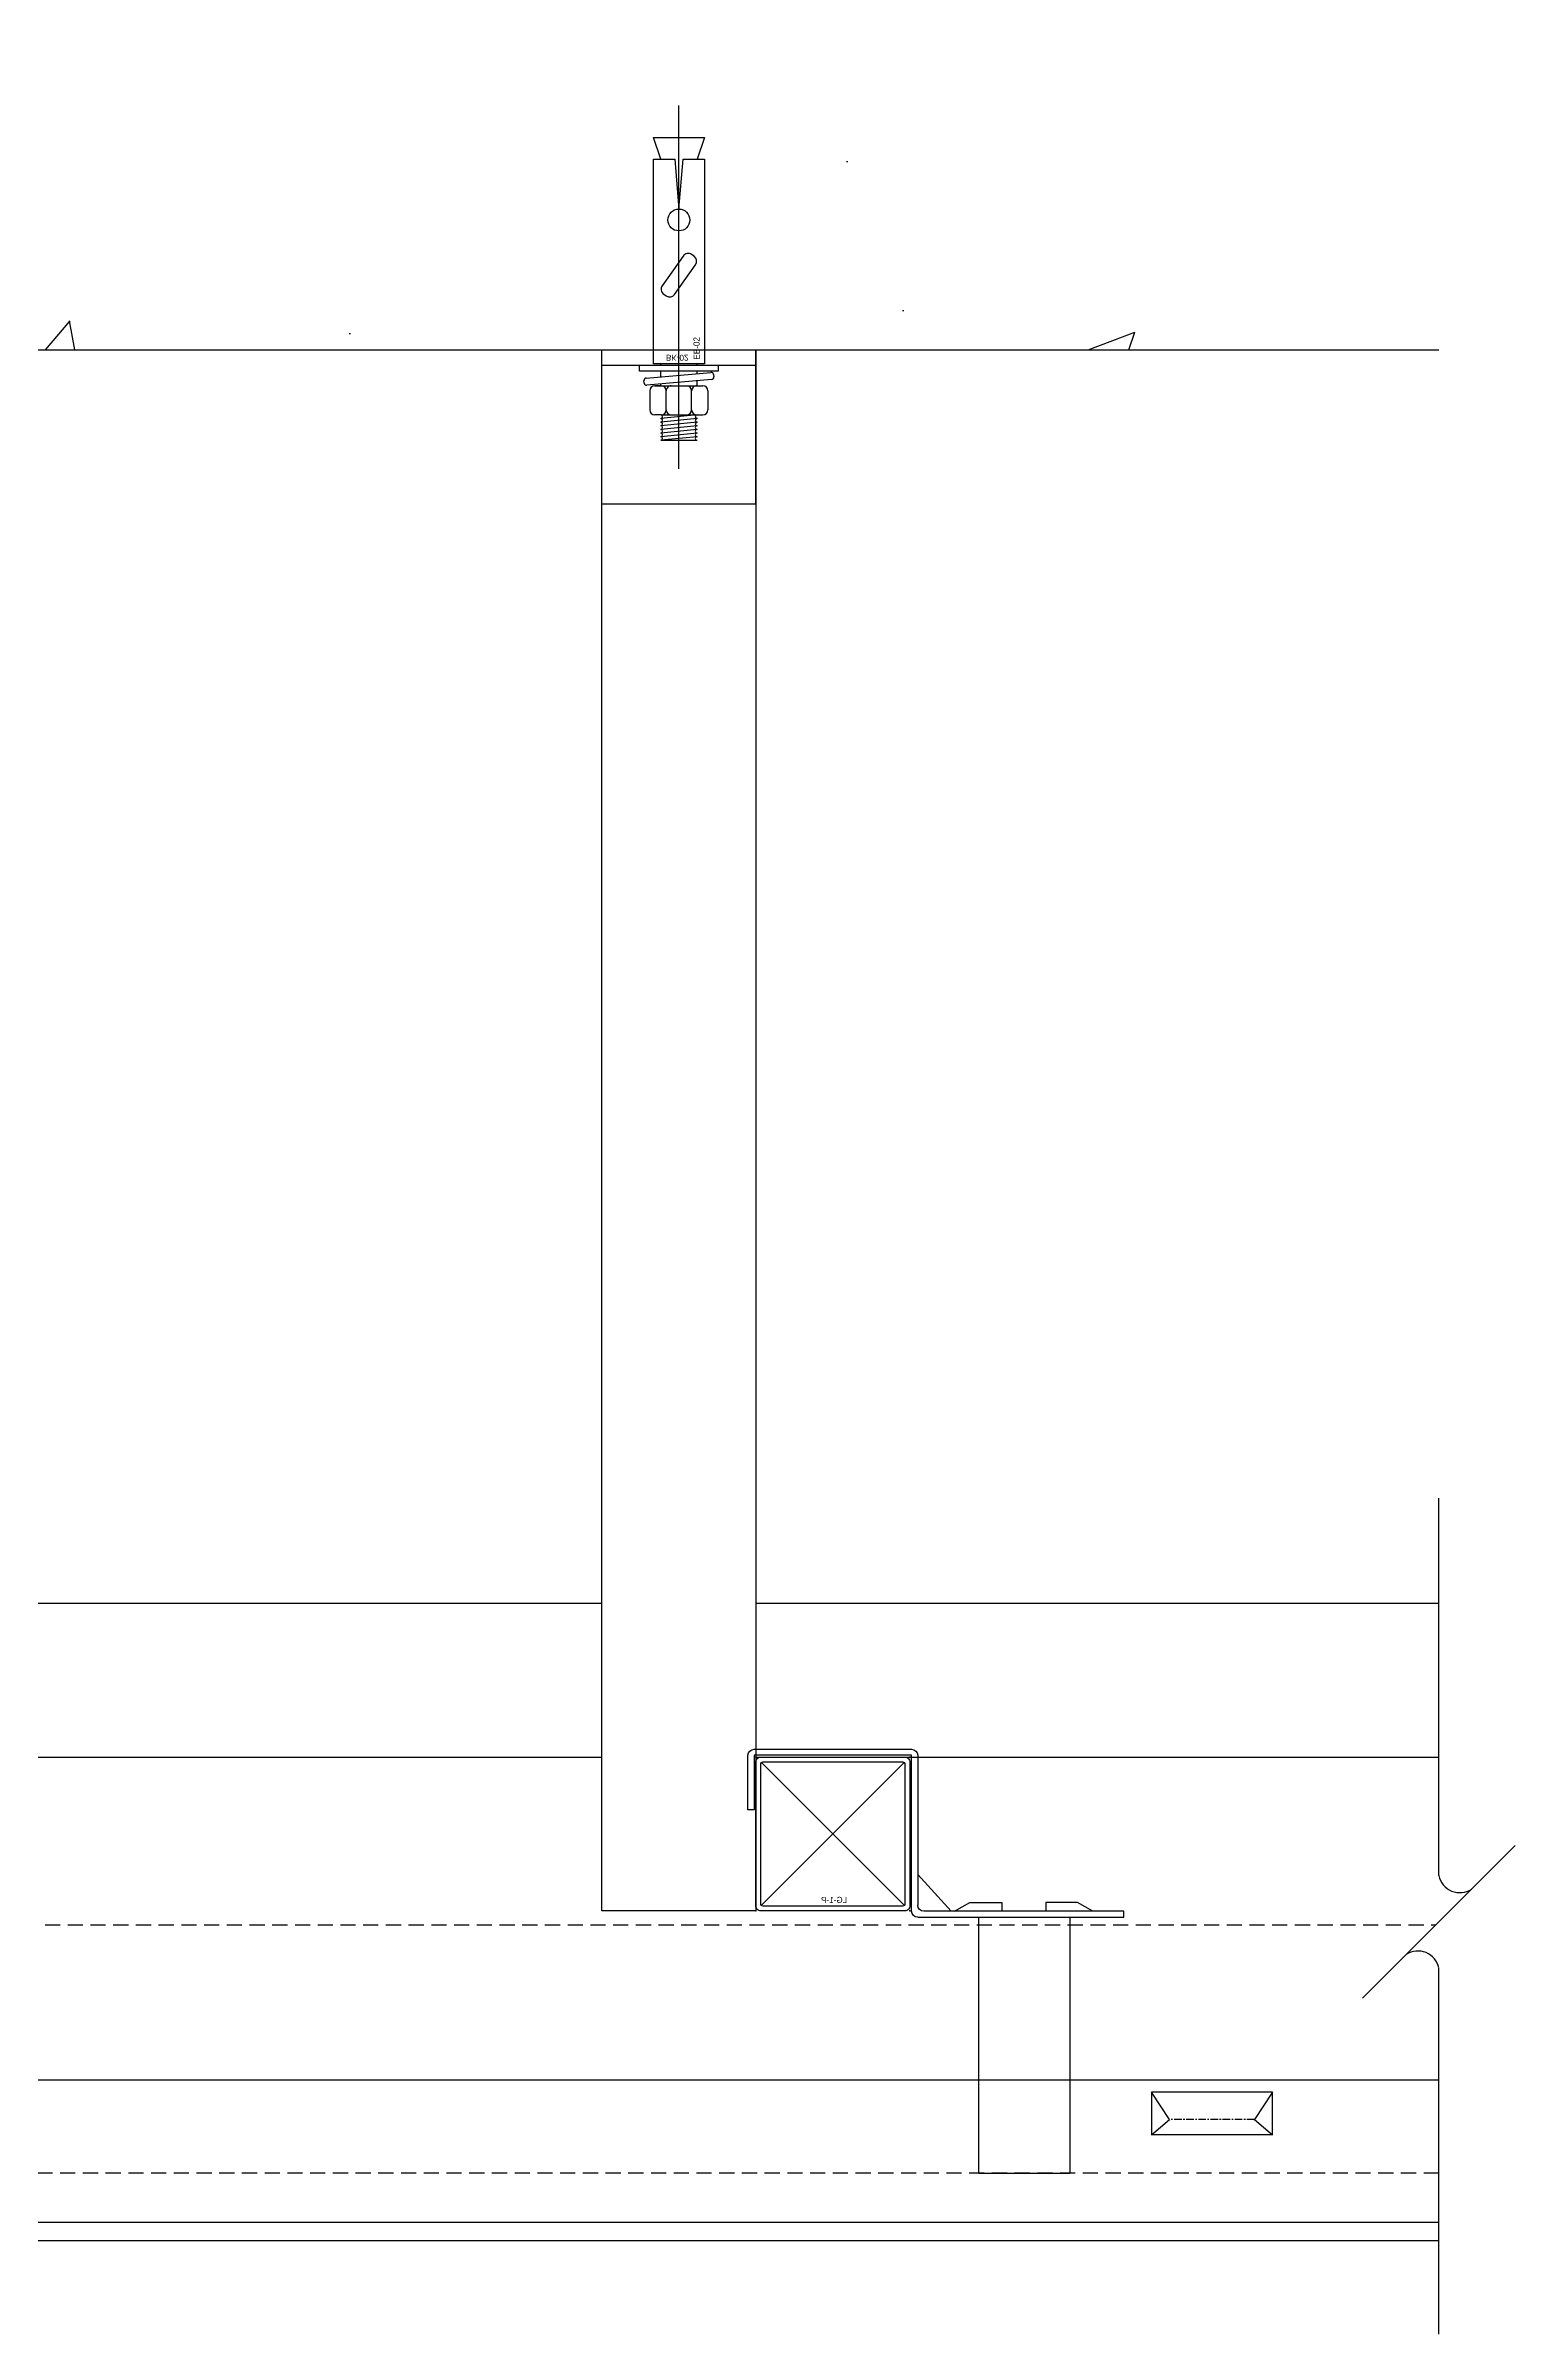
# Model space of a CAD drawing. Header units: millimetres. Extents: x 28487 to 58856, y 2691 to 22893.
# Drawn here: x 39256.1 to 39498.6, y 5251.3 to 5629 of the extents above; entities that cross this region are included whole.
import ezdxf

# ---------------------------------------------------------------- set-up
doc = ezdxf.new("R2010")
doc.units = ezdxf.units.MM
doc.linetypes.add('CENTER', pattern=[2, 1.25, -0.25, 0.25, -0.25])
doc.linetypes.add('DASHED', pattern=[0.75, 0.5, -0.25])
for name, color, linetype in [('0-LOCK', 251, 'Continuous'), ('000 - H A T C H', 9, 'Continuous'), ('000 - L I N E 0.1', 1, 'Continuous'), ('CEILING', 1, 'Continuous'), ('GRID', 5, 'CENTER')]:
    doc.layers.add(name, color=color, linetype=linetype)
doc.layers.add('000 - H I D D E N', color=7, linetype='Continuous', plot=False)
doc.styles.add('Cetury Gothic', font='GOTHIC.TTF')

# ---------------------------------------------------------------- blocks, each defined once
blk = doc.blocks.new('A$C61A14B6B')
at = {"layer": '000 - H A T C H', "color": 8}
blk.add_line((2.521, -5.462), (-2.521, -10.504), dxfattribs=at)
for centre, radius, start, end in [((0.693, -6.308), 0.709, 191.92056, 303.32004), ((-0.69, -9.648), 0.704, 11.72715, 123.27285)]:
    blk.add_arc(centre, radius, start, end, dxfattribs=at)
blk = doc.blocks.new('A$C122B3C7B')
at = {"layer": '000 - L I N E 0.1', "color": 9}
for p, q in [((0.0247, -0.01754), (0.04827, -0.04111)), ((0.0247, -0.04111), (0.04827, -0.01754))]:
    blk.add_line(p, q, dxfattribs=at)
at = {"layer": '000 - L I N E 0.1', "color": 30}
for points in [[(0.02459, -0.04203), (0.04839, -0.04203, 0.414214), (0.04919, -0.04123), (0.04919, -0.01743, 0.414214), (0.04839, -0.01663), (0.02459, -0.01663, 0.414214), (0.02379, -0.01743), (0.02379, -0.04123, 0.414214)], [(0.02499, -0.04123), (0.04799, -0.04123, 0.414214), (0.04839, -0.04083), (0.04839, -0.01783, 0.414214), (0.04799, -0.01743), (0.02499, -0.01743, 0.414214), (0.02459, -0.01783), (0.02459, -0.04083, 0.414214)]]:
    blk.add_lwpolyline(points, format="xyb", close=True, dxfattribs=at)
at = {"layer": '000 - L I N E 0.1', "color": 2}
for p in [(0.02379, -0.01663), (0.04919, -0.01663), (0.02379, -0.04203), (0.04919, -0.04203)]:
    blk.add_point(p, dxfattribs=at)
at = {"layer": '000 - H I D D E N', "color": 2, "insert": (0.03628, -0.03971), "char_height": 0.001, "width": 0.0596844, "attachment_point": 2, "style": 'Cetury Gothic'}
blk.add_mtext('{\\C150;LG-1-P}', dxfattribs=at)
blk = doc.blocks.new('A$C484328F6')
at = {"color": 9}
for p, q in [((0.061, 0.06868), (0.035, 0.06868)), ((0.034, 0.06768), (0.034, 0.04294)), ((0.062, 0.05868), (0.062, 0.06768)), ((0.02845, 0.04194), (0.034, 0.04801)), ((0, 0.04194), (0.033, 0.04194)), ((0, 0.04094), (0, 0.04194)), ((0.00508, 0.04194), (0.00762, 0.04339)), ((0.00762, 0.04339), (0.01287, 0.04339)), ((0.01287, 0.04339), (0.01287, 0.04194)), ((0.02538, 0.04339), (0.02013, 0.04339)), ((0.02013, 0.04339), (0.02013, 0.04194)), ((0.02792, 0.04194), (0.02538, 0.04339)), ((0.034, 0.04094), (0, 0.04094))]:
    blk.add_line(p, q, dxfattribs=at)
for points in [[(0.035, 0.04194), (0.035, 0.06768), (0.061, 0.06768), (0.061, 0.05868), (0.062, 0.05868)], [(0.00889, 0.04094), (0.00889, -0.00135), (0.02389, -0.00135), (0.02389, 0.04094)]]:
    blk.add_lwpolyline(points, dxfattribs=at)
for centre, start, end in [((0.035, 0.06768), 90, 180), ((0.061, 0.06768), 0, 90), ((0.034, 0.04194), 270, 0)]:
    blk.add_arc(centre, 0.001, start, end, dxfattribs=at)
at = {"color": 7}
blk.add_arc((0.033, 0.04294), 0.001, 270, 0, dxfattribs=at)
at = {"layer": '000 - L I N E 0.1', "color": 2}
blk.add_blockref('A$C122B3C7B', (0.01151, 0.08403), dxfattribs=at)
blk = doc.blocks.new('A$C199B5E93')
at = {"layer": '000 - L I N E 0.1', "color": 7}
for p, q in [((-0.05785, -0.01183), (-0.05535, -0.01183)), ((-0.05785, -0.03473), (-0.03245, -0.03473)), ((-0.03245, -0.03723), (-0.03245, -0.03473))]:
    blk.add_line(p, q, dxfattribs=at)
for points in [[(-0.05785, -0.01183), (-0.05785, -0.03723), (-0.03245, -0.03723)], [(-0.05785, -0.01183), (-0.03245, -0.01183), (-0.03245, -0.03723)]]:
    blk.add_lwpolyline(points, dxfattribs=at)
at = {"layer": '000 - H I D D E N', "color": 2, "insert": (-0.04543, -0.03544), "char_height": 0.001, "width": 0.0596844, "attachment_point": 2, "style": 'Cetury Gothic'}
blk.add_mtext('{\\C150;BK-02}', dxfattribs=at)
blk = doc.blocks.new('A$C19730986')
at = {"layer": '000 - L I N E 0.1', "color": 9}
for p, q in [((-0.02996, -0.03366), (-0.03308, -0.03366)), ((-0.0281, -0.04385), (-0.02904, -0.03317)), ((-0.02867, -0.03274), (-0.02827, -0.0327)), ((-0.02784, -0.03307), (-0.02691, -0.04375)), ((-0.02672, -0.03196), (-0.02572, -0.03196)), ((-0.02672, -0.04496), (-0.02672, -0.03196)), ((-0.02572, -0.03196), (-0.02572, -0.04496)), ((-0.03812, -0.03546), (-0.03812, -0.04146)), ((-0.03752, -0.04146), (-0.03812, -0.03546)), ((-0.03692, -0.04146), (-0.03752, -0.03546)), ((-0.03632, -0.04146), (-0.03692, -0.03546)), ((-0.03572, -0.04146), (-0.03632, -0.03546)), ((-0.03512, -0.04146), (-0.03572, -0.03546)), ((-0.03452, -0.04146), (-0.03512, -0.03546)), ((-0.03392, -0.04146), (-0.03452, -0.03546)), ((-0.03392, -0.03552), (-0.03392, -0.0345)), ((-0.03392, -0.03552), (-0.03392, -0.0372)), ((-0.03392, -0.0372), (-0.03392, -0.03972)), ((-0.03308, -0.03636), (-0.02996, -0.03636)), ((-0.02912, -0.0345), (-0.02912, -0.04242)), ((-0.02912, -0.03552), (-0.02912, -0.0345)), ((-0.02912, -0.03546), (-0.02884, -0.03546)), ((-0.02912, -0.03552), (-0.02912, -0.0372)), ((-0.02912, -0.0372), (-0.02912, -0.03972)), ((-0.02763, -0.03546), (-0.02672, -0.03546)), ((-0.02572, -0.03546), (-0.02548, -0.03546)), ((-0.02548, -0.04266), (-0.02548, -0.03426)), ((-0.02548, -0.03426), (0.00828, -0.03426)), ((-0.01401, -0.03596), (-0.0143, -0.03637)), ((-0.01406, -0.03776), (-0.00914, -0.0412)), ((-0.00771, -0.03916), (-0.01262, -0.03571)), ((0.00828, -0.03777), (0.00005, -0.03846)), ((0.00828, -0.03546), (0.01188, -0.03426)), ((0.00828, -0.03426), (0.00828, -0.03777)), ((0.01188, -0.03426), (0.01188, -0.04266)), ((-0.03392, -0.03972), (-0.03392, -0.0414)), ((-0.03392, -0.0414), (-0.03392, -0.04242)), ((-0.03308, -0.04056), (-0.02996, -0.04056)), ((-0.02912, -0.03972), (-0.02912, -0.0414)), ((-0.02912, -0.0414), (-0.02912, -0.04242)), ((-0.02912, -0.04146), (-0.02831, -0.04146)), ((-0.02711, -0.04146), (-0.02672, -0.04146)), ((-0.02572, -0.04146), (-0.02548, -0.04146)), ((-0.00775, -0.04096), (-0.00746, -0.04055)), ((0.00005, -0.03846), (0.00828, -0.03915)), ((0.00828, -0.03915), (0.00828, -0.04266)), ((0.01188, -0.04266), (0.00828, -0.04146)), ((-0.02996, -0.04326), (-0.03308, -0.04326)), ((-0.02727, -0.04418), (-0.02767, -0.04422)), ((-0.02572, -0.04496), (-0.02672, -0.04496)), ((0.00828, -0.04266), (-0.02548, -0.04266))]:
    blk.add_line(p, q, dxfattribs=at)
at = {"layer": '000 - L I N E 0.1', "color": 9, "linetype": 'CENTER'}
blk.add_line((-0.04281, -0.03846), (0.01714, -0.03846), dxfattribs=at)
at = {"layer": '000 - L I N E 0.1', "color": 9}
blk.add_circle((-0.00175, -0.03846), 0.0018, dxfattribs=at)
for centre, radius, start, end in [((-0.03308, -0.0345), 0.00084, 90, 180), ((-0.02996, -0.0345), 0.00084, 0, 90), ((-0.02864, -0.03314), 0.0004, 95, 185), ((-0.02824, -0.0331), 0.0004, 5, 95), ((-0.03782, -0.03546), 0.0003, 180, 0), ((-0.03722, -0.03546), 0.0003, 180, 0), ((-0.03662, -0.03546), 0.0003, 180, 0), ((-0.03602, -0.03546), 0.0003, 180, 0), ((-0.03542, -0.03546), 0.0003, 180, 0), ((-0.03482, -0.03546), 0.0003, 180, 0), ((-0.03422, -0.03546), 0.0003, 180, 0), ((-0.03308, -0.03552), 0.00084, 180, 270), ((-0.03308, -0.0372), 0.00084, 90, 180), ((-0.02996, -0.03552), 0.00084, 270, 0), ((-0.02996, -0.0372), 0.00084, 360, 90), ((-0.01348, -0.03694), 0.001, 145, 235), ((-0.01319, -0.03653), 0.001, 55, 145), ((-0.03782, -0.04146), 0.0003, 0, 180), ((-0.03722, -0.04146), 0.0003, 0, 180), ((-0.03662, -0.04146), 0.0003, 0, 180), ((-0.03602, -0.04146), 0.0003, 0, 180), ((-0.03542, -0.04146), 0.0003, 0, 180), ((-0.03482, -0.04146), 0.0003, 0, 180), ((-0.03422, -0.04146), 0.0003, 0, 180), ((-0.03308, -0.03972), 0.00084, 180, 270), ((-0.03308, -0.0414), 0.00084, 90, 180), ((-0.02996, -0.03972), 0.00084, 270, 0), ((-0.02996, -0.0414), 0.00084, 360, 90), ((-0.00857, -0.04039), 0.001, 235, 325), ((-0.00828, -0.03998), 0.001, 325, 55), ((-0.03308, -0.04242), 0.00084, 180, 270), ((-0.02996, -0.04242), 0.00084, 270, 360), ((-0.0277, -0.04382), 0.0004, 185, 275), ((-0.0273, -0.04378), 0.0004, 275, 5)]:
    blk.add_arc(centre, radius, start, end, dxfattribs=at)
at = {"layer": '000 - H I D D E N', "color": 2, "insert": (-0.02294, -0.04087), "char_height": 0.001, "width": 0.0596844, "attachment_point": 2, "style": 'Cetury Gothic'}
blk.add_mtext('{\\C150;EB-02}', dxfattribs=at)

msp = doc.modelspace()

# ---------------------------------------------------------------- hatches: boundary and pattern name
at = {"layer": '0-LOCK'}
h = msp.add_hatch(dxfattribs=at)
h.set_pattern_fill('AR-CONC', color=250)
h.set_pattern_definition([(50, (4067.6, 9e-13), (182.1847, -15.9391), [19.05, -209.55]), (355, (4067.6, 9e-13), (-35.2434, 191.0568), [15.24, -167.6406]), (100.45144, (4082.79, -1.33), (146.94125, 175.11775), [16.19, -178.0902]), (46.1842, (4067.6, 50.8), (271.079, -42.0423), [28.575, -314.325]), (96.63556, (4090.2, 47.3), (237.4041, 247.4261), [24.285, -267.1356]), (351.18415, (4067.6, 50.8), (237.4041, 247.4261), [22.86, -251.4597]), (21, (4093, 38.1), (151.6144, -102.2652), [19.05, -209.55]), (326, (4093, 38.1), (61.802, 184.188), [15.24, -167.64]), (71.45144, (4105.64, 29.58), (213.4164, 81.9228), [16.19, -178.0899]), (37.5, (4067.605, 9e-13), (3.0886, 84.55504), [0, -165.608, 0, -170.18, 0, -168.275]), (7.5, (4067.605, 9e-13), (66.81966, 100.18057), [0, -97.028, 0, -161.798, 0, -64.135]), (327.5, (4010.963, 9e-13), (135.5906, -5.72874), [0, -63.5, 0, -198.12, 0, -262.89]), (317.5, (3985.56, 9e-13), (148.1292, 25.4265), [0, -82.55, 0, -131.572, 0, -186.69])])
h.paths.add_polyline_path([(37585.95, 5778.82), (39485.95, 5778.82), (39485.95, 5578.82), (37585.95, 5578.82)])

# ---------------------------------------------------------------- linework, layer by layer
at = {"layer": '0-LOCK', "color": 5}
msp.add_line((37585.95, 5578.82), (39485.95, 5578.82), dxfattribs=at)
at = {"layer": '0-LOCK'}
for p, q in [((39373.25, 5371.98), (39485.95, 5371.98)), ((39373.25, 5346.58), (39485.95, 5346.58))]:
    msp.add_line(p, q, dxfattribs=at)
at = {"layer": '000 - H A T C H', "color": 251}
for p, q in [((39485.95, 5327), (39485.95, 5389.28)), ((39485.95, 5251.31), (39485.95, 5311.75))]:
    msp.add_line(p, q, dxfattribs=at)
at = {"layer": '000 - L I N E 0.1', "color": 1, "linetype": 'DASHED', "ltscale": 5}
msp.add_lwpolyline([(39485.95, 5277.91), (37695.95, 5277.84), (37695.95, 5318.84), (39485.48, 5318.89)], dxfattribs=at)
at = {"layer": 'CEILING', "color": 251}
for p, q in [((38573.25, 5371.98), (39347.85, 5371.98)), ((38573.25, 5346.58), (39347.85, 5346.58))]:
    msp.add_line(p, q, dxfattribs=at)
msp.add_lwpolyline([(39347.85, 5321.18), (39347.85, 5578.82), (39373.25, 5578.82), (39373.25, 5321.18)], close=True, dxfattribs=at)
at = {"layer": 'GRID', "color": 1, "linetype": 'Continuous'}
msp.add_line((39485.95, 5293.24), (39215.59, 5293.24), dxfattribs=at)
at = {"layer": 'GRID', "color": 251, "linetype": 'Continuous'}
for p, q in [((39458.52, 5291.24), (39438.52, 5291.24)), ((39485.95, 5269.74), (39185.95, 5269.74))]:
    msp.add_line(p, q, dxfattribs=at)
at = {"layer": 'GRID', "color": 251}
msp.add_line((39455.52, 5286.74), (39441.52, 5286.74), dxfattribs=at)
at = {"layer": 'GRID', "color": 2, "linetype": 'Continuous'}
msp.add_line((39485.95, 5266.74), (39188.95, 5266.74), dxfattribs=at)
at = {"layer": 'GRID', "color": 251, "linetype": 'Continuous'}
msp.add_lwpolyline([(39458.52, 5284.24), (39458.52, 5291.24), (39455.52, 5286.74), (39458.52, 5284.24), (39438.52, 5284.24), (39441.52, 5286.74), (39438.52, 5291.24), (39438.52, 5284.24)], dxfattribs=at)

# ---------------------------------------------------------------- block references
at = {"layer": '000 - H A T C H', "color": 3, "xscale": 5, "yscale": 5, "zscale": 5}
msp.add_blockref('A$C61A14B6B', (39485.95, 5359.28), dxfattribs=at)
at = {"layer": '000 - L I N E 0.1', "color": 2, "xscale": 1000, "yscale": 1000, "zscale": 1000, "rotation": 90}
msp.add_blockref('A$C19730986', (39322.09, 5602.03), dxfattribs=at)
at = {"layer": '000 - L I N E 0.1', "color": 0, "xscale": -1000, "yscale": 1000, "zscale": 1000, "rotation": 180}
msp.add_blockref('A$C199B5E93', (39405.7, 5541.59), dxfattribs=at)
at = {"layer": '000 - L I N E 0.1', "color": 2, "xscale": -1000, "yscale": 1000, "zscale": 1000}
msp.add_blockref('A$C484328F6', (39433.95, 5279.18), dxfattribs=at)

doc.saveas('drawing.dxf')
